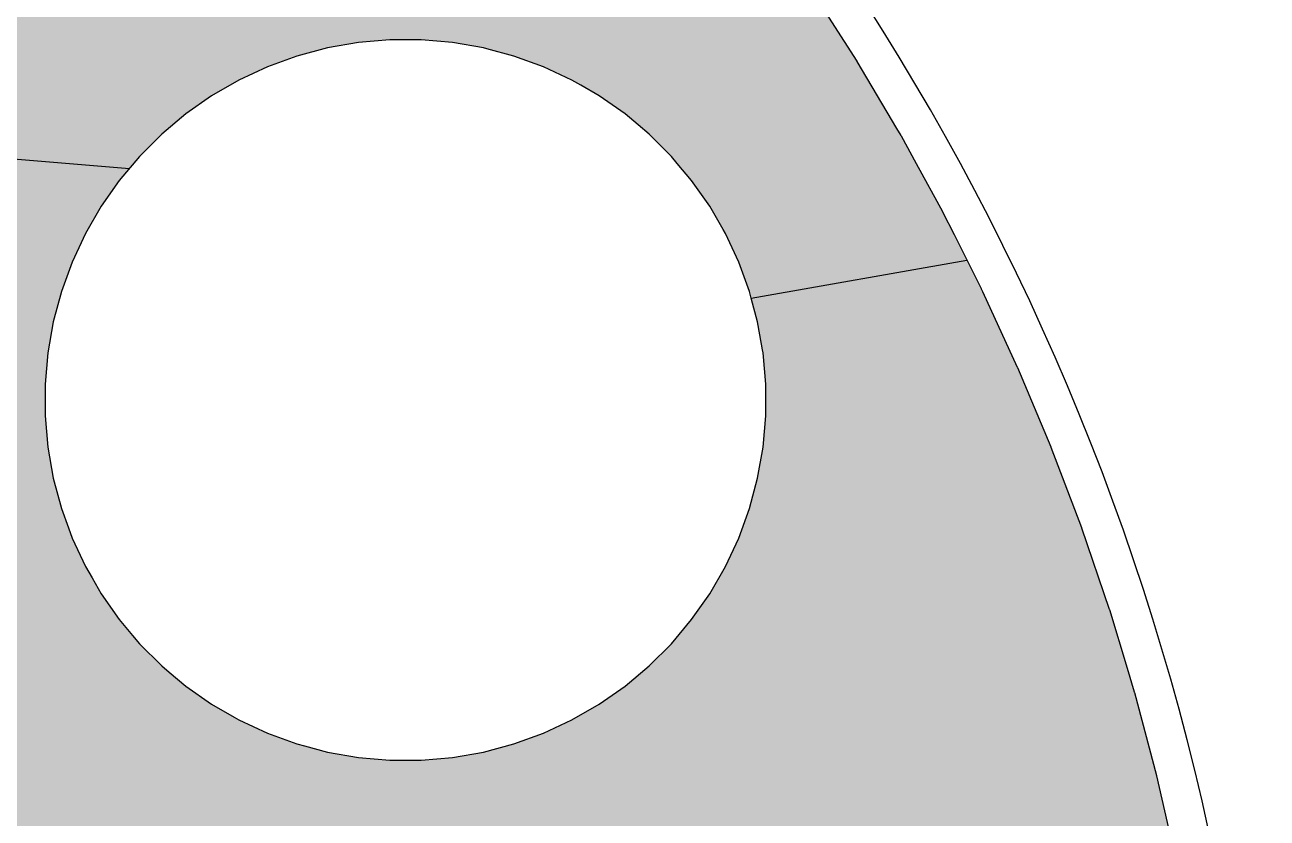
# Model space of a CAD drawing. Header units: millimetres. Extents: x -3894 to -3474, y -291 to 6.
# Drawn here: x -3532.94 to -3516.56, y -78.9 to -68.44 of the extents above; entities that cross this region are included whole.
import ezdxf

# ---------------------------------------------------------------- set-up
doc = ezdxf.new("R2010")
doc.units = ezdxf.units.MM
doc.layers.add('BLACK', color=7, linetype='Continuous')

msp = doc.modelspace()

# ---------------------------------------------------------------- hatches: boundary and pattern name
h = msp.add_hatch(color=256)
h.dxf.hatch_style = 1
h.paths.add_polyline_path([(-3526.129, -63.519), (-3526.132, -63.515), (-3526.638, -63.001), (-3526.928, -62.706), (-3526.931, -62.703), (-3527.754, -61.922), (-3527.757, -61.919), (-3528.606, -61.166), (-3528.609, -61.163), (-3529.484, -60.441), (-3529.488, -60.438), (-3530.387, -59.746), (-3530.391, -59.743), (-3531.313, -59.082), (-3531.317, -59.08), (-3532.262, -58.452), (-3532.265, -58.449), (-3532.731, -58.163), (-3533.232, -57.854), (-3533.235, -57.852), (-3534.221, -57.29), (-3534.225, -57.288), (-3534.728, -57.024), (-3540.033, -68.57), (-3539.955, -68.58), (-3539.955, -68.58), (-3539.809, -68.64), (-3539.683, -68.737), (-3539.587, -68.862), (-3539.526, -69.008), (-3539.506, -69.165), (-3539.526, -69.322), (-3539.587, -69.468), (-3539.635, -69.531), (-3538.067, -69.737), (-3538.036, -69.662), (-3537.94, -69.537), (-3537.814, -69.44), (-3537.668, -69.38), (-3537.668, -69.38), (-3537.511, -69.359), (-3537.355, -69.38), (-3537.355, -69.38), (-3537.271, -69.414), (-3537.209, -69.44), (-3537.083, -69.537), (-3536.987, -69.662), (-3536.926, -69.808), (-3536.916, -69.887), (-3531.558, -70.335), (-3531.425, -70.176), (-3531.132, -69.882), (-3530.814, -69.616), (-3530.474, -69.378), (-3530.115, -69.17), (-3529.739, -68.995), (-3529.349, -68.853), (-3528.948, -68.746), (-3528.54, -68.674), (-3528.54, -68.674), (-3528.127, -68.638), (-3528.127, -68.638), (-3527.712, -68.638), (-3527.712, -68.638), (-3527.299, -68.674), (-3526.89, -68.746), (-3526.89, -68.746), (-3526.89, -68.746), (-3526.848, -68.757), (-3526.489, -68.853), (-3526.1, -68.995), (-3525.724, -69.17), (-3525.609, -69.237), (-3525.364, -69.378), (-3525.025, -69.616), (-3524.85, -69.762), (-3524.707, -69.882), (-3524.413, -70.176), (-3524.336, -70.268), (-3524.147, -70.494), (-3523.909, -70.833), (-3523.731, -71.142), (-3523.701, -71.193), (-3523.526, -71.569), (-3523.384, -71.958), (-3523.361, -72.044), (-3520.518, -71.546), (-3520.688, -71.208), (-3520.84, -70.906), (-3520.842, -70.902), (-3521.189, -70.268), (-3521.387, -69.906), (-3521.389, -69.902), (-3521.445, -69.808), (-3521.968, -68.926), (-3521.97, -68.922), (-3522.582, -67.967), (-3522.585, -67.963), (-3523.229, -67.029), (-3523.232, -67.026), (-3523.908, -66.115), (-3523.911, -66.111), (-3524.619, -65.224), (-3524.621, -65.221), (-3525.359, -64.358), (-3525.362, -64.355)])
h = msp.add_hatch(color=256)
h.dxf.hatch_style = 1
h.paths.add_polyline_path([(-3532.137, -71.193), (-3531.93, -70.833), (-3531.692, -70.494), (-3531.558, -70.335), (-3534.245, -70.11), (-3534.245, -75.146), (-3532.335, -75.146), (-3532.361, -75.074), (-3532.454, -74.818), (-3532.561, -74.417), (-3532.634, -74.009), (-3532.634, -74.009), (-3532.67, -73.596), (-3532.67, -73.181), (-3532.634, -72.768), (-3532.634, -72.768), (-3532.561, -72.359), (-3532.454, -71.958), (-3532.312, -71.569)])
h.paths.add_polyline_path([(-3519.412, -74.009), (-3519.413, -74.005), (-3519.852, -72.958), (-3519.854, -72.954), (-3520.329, -71.923), (-3520.33, -71.919), (-3520.518, -71.546), (-3523.361, -72.044), (-3523.277, -72.359), (-3523.225, -72.651), (-3523.212, -72.726), (-3523.205, -72.768), (-3523.169, -73.181), (-3523.169, -73.596), (-3523.205, -74.009), (-3523.277, -74.417), (-3523.384, -74.818), (-3523.504, -75.146), (-3518.983, -75.146), (-3519.008, -75.074), (-3519.009, -75.07)])
h = msp.add_hatch(color=256)
h.dxf.hatch_style = 1
h.paths.add_polyline_path([(-3518.02, -78.344), (-3518.021, -78.34), (-3518.311, -77.243), (-3518.313, -77.239), (-3518.408, -76.922), (-3518.641, -76.152), (-3518.642, -76.148), (-3518.983, -75.146), (-3523.504, -75.146), (-3523.526, -75.208), (-3523.701, -75.584), (-3523.909, -75.943), (-3524.147, -76.283), (-3524.413, -76.601), (-3524.707, -76.894), (-3525.025, -77.161), (-3525.364, -77.399), (-3525.724, -77.606), (-3526.1, -77.781), (-3526.489, -77.923), (-3526.89, -78.031), (-3527.299, -78.103), (-3527.712, -78.139), (-3527.712, -78.139), (-3528.127, -78.139), (-3528.127, -78.139), (-3528.54, -78.103), (-3528.948, -78.031), (-3529.252, -77.949), (-3529.349, -77.923), (-3529.739, -77.781), (-3530.115, -77.606), (-3530.176, -77.571), (-3530.474, -77.399), (-3530.814, -77.161), (-3531.034, -76.976), (-3531.132, -76.894), (-3531.425, -76.601), (-3531.515, -76.494), (-3531.692, -76.283), (-3531.93, -75.943), (-3532.05, -75.734), (-3532.137, -75.584), (-3532.341, -75.146), (-3534.245, -75.146), (-3534.245, -81.577), (-3530.452, -81.577), (-3530.536, -81.468), (-3530.596, -81.322), (-3530.596, -81.322), (-3530.617, -81.165), (-3530.596, -81.008), (-3530.596, -81.008), (-3530.536, -80.862), (-3530.44, -80.737), (-3530.314, -80.64), (-3530.168, -80.58), (-3530.168, -80.58), (-3530.011, -80.559), (-3529.855, -80.58), (-3529.855, -80.58), (-3529.752, -80.622), (-3529.709, -80.64), (-3529.583, -80.737), (-3529.487, -80.862), (-3529.426, -81.008), (-3529.406, -81.165), (-3529.426, -81.322), (-3529.487, -81.468), (-3529.571, -81.577), (-3528.691, -81.577, -0.623398), (-3528.332, -81.577), (-3521.316, -81.577), (-3521.316, -81.025), (-3521.26, -80.941), (-3521.176, -80.885), (-3520.096, -80.885), (-3520.055, -80.885), (-3520.037, -80.897), (-3520.037, -80.897), (-3520.037, -80.897), (-3519.971, -80.941), (-3519.927, -81.008), (-3519.927, -81.008), (-3519.915, -81.066), (-3519.915, -81.066), (-3519.915, -81.577), (-3517.394, -81.577), (-3517.551, -80.573), (-3517.552, -80.569), (-3517.766, -79.455), (-3517.767, -79.45)])

# ---------------------------------------------------------------- linework, layer by layer
for p, q in [((-3536.916, -69.887), (-3531.558, -70.335)), ((-3523.361, -72.044), (-3520.518, -71.546))]:
    msp.add_line(p, q)
at = {"layer": 'BLACK', "linetype": 'Continuous'}
for p, q in [((-3522.582, -67.967), (-3521.97, -68.922)), ((-3528.948, -68.746), (-3529.349, -68.853)), ((-3528.54, -68.674), (-3528.948, -68.746)), ((-3528.948, -68.746), (-3528.948, -68.746)), ((-3528.127, -68.638), (-3528.54, -68.674)), ((-3528.54, -68.674), (-3528.54, -68.674)), ((-3527.712, -68.638), (-3528.127, -68.638)), ((-3528.127, -68.638), (-3528.127, -68.638)), ((-3527.299, -68.674), (-3527.712, -68.638)), ((-3527.712, -68.638), (-3527.712, -68.638)), ((-3526.89, -68.746), (-3527.299, -68.674)), ((-3526.848, -68.757), (-3526.89, -68.746)), ((-3526.89, -68.746), (-3526.89, -68.746)), ((-3526.89, -68.746), (-3526.89, -68.746)), ((-3526.489, -68.853), (-3526.848, -68.757)), ((-3529.349, -68.853), (-3529.739, -68.995)), ((-3526.1, -68.995), (-3526.489, -68.853)), ((-3526.489, -68.853), (-3526.489, -68.853)), ((-3526.489, -68.853), (-3526.489, -68.853)), ((-3521.97, -68.922), (-3521.968, -68.926)), ((-3521.968, -68.926), (-3521.445, -69.808)), ((-3529.739, -68.995), (-3530.115, -69.17)), ((-3526.1, -68.995), (-3526.1, -68.995)), ((-3526.1, -68.995), (-3526.1, -68.995)), ((-3525.724, -69.17), (-3526.1, -68.995)), ((-3530.115, -69.17), (-3530.474, -69.378)), ((-3530.115, -69.17), (-3530.115, -69.17)), ((-3525.609, -69.237), (-3525.724, -69.17)), ((-3525.724, -69.17), (-3525.724, -69.17)), ((-3525.364, -69.378), (-3525.609, -69.237)), ((-3530.474, -69.378), (-3530.814, -69.616)), ((-3530.474, -69.378), (-3530.474, -69.378)), ((-3525.025, -69.616), (-3525.364, -69.378)), ((-3525.364, -69.378), (-3525.364, -69.378)), ((-3525.364, -69.378), (-3525.364, -69.378)), ((-3530.814, -69.616), (-3531.132, -69.882)), ((-3524.85, -69.762), (-3525.025, -69.616)), ((-3531.132, -69.882), (-3531.425, -70.176)), ((-3524.707, -69.882), (-3524.85, -69.762)), ((-3524.413, -70.176), (-3524.707, -69.882)), ((-3521.445, -69.808), (-3521.389, -69.902)), ((-3521.389, -69.902), (-3521.387, -69.906)), ((-3521.387, -69.906), (-3521.189, -70.268)), ((-3531.425, -70.176), (-3531.692, -70.494)), ((-3524.336, -70.268), (-3524.413, -70.176)), ((-3524.147, -70.494), (-3524.336, -70.268)), ((-3521.189, -70.268), (-3520.842, -70.902)), ((-3531.692, -70.494), (-3531.93, -70.833)), ((-3523.909, -70.833), (-3524.147, -70.494)), ((-3531.93, -70.833), (-3532.137, -71.193)), ((-3531.93, -70.833), (-3531.93, -70.833)), ((-3523.731, -71.142), (-3523.909, -70.833)), ((-3523.909, -70.833), (-3523.909, -70.833)), ((-3523.909, -70.833), (-3523.909, -70.833)), ((-3520.842, -70.902), (-3520.84, -70.906)), ((-3520.84, -70.906), (-3520.688, -71.208)), ((-3532.137, -71.193), (-3532.312, -71.569)), ((-3532.137, -71.193), (-3532.137, -71.193)), ((-3523.701, -71.193), (-3523.731, -71.142)), ((-3523.526, -71.569), (-3523.701, -71.193)), ((-3523.701, -71.193), (-3523.701, -71.193)), ((-3520.688, -71.208), (-3520.348, -71.884)), ((-3532.312, -71.569), (-3532.454, -71.958)), ((-3523.384, -71.958), (-3523.526, -71.569)), ((-3523.526, -71.569), (-3523.526, -71.569)), ((-3523.526, -71.569), (-3523.526, -71.569)), ((-3520.348, -71.884), (-3520.33, -71.919)), ((-3532.454, -71.958), (-3532.561, -72.359)), ((-3523.361, -72.044), (-3523.384, -71.958)), ((-3523.384, -71.958), (-3523.384, -71.958)), ((-3523.384, -71.958), (-3523.384, -71.958)), ((-3523.277, -72.359), (-3523.361, -72.044)), ((-3520.33, -71.919), (-3520.329, -71.923)), ((-3520.329, -71.923), (-3520.312, -71.958)), ((-3520.312, -71.958), (-3519.854, -72.954)), ((-3532.561, -72.359), (-3532.634, -72.768)), ((-3532.561, -72.359), (-3532.561, -72.359)), ((-3523.225, -72.651), (-3523.277, -72.359)), ((-3523.212, -72.726), (-3523.225, -72.651)), ((-3532.634, -72.768), (-3532.67, -73.181)), ((-3532.634, -72.768), (-3532.634, -72.768)), ((-3523.205, -72.768), (-3523.212, -72.726)), ((-3523.169, -73.181), (-3523.205, -72.768)), ((-3519.854, -72.954), (-3519.852, -72.958)), ((-3519.852, -72.958), (-3519.413, -74.005)), ((-3532.67, -73.181), (-3532.67, -73.596)), ((-3523.169, -73.596), (-3523.169, -73.181)), ((-3532.67, -73.596), (-3532.634, -74.009)), ((-3523.205, -74.009), (-3523.169, -73.596)), ((-3532.634, -74.009), (-3532.634, -74.009)), ((-3532.634, -74.009), (-3532.561, -74.417)), ((-3523.277, -74.417), (-3523.205, -74.009)), ((-3519.413, -74.005), (-3519.412, -74.009)), ((-3519.412, -74.009), (-3519.009, -75.07)), ((-3532.561, -74.417), (-3532.561, -74.417)), ((-3532.561, -74.417), (-3532.454, -74.818)), ((-3523.384, -74.818), (-3523.277, -74.417)), ((-3532.454, -74.818), (-3532.454, -74.818)), ((-3532.454, -74.818), (-3532.454, -74.818)), ((-3532.454, -74.818), (-3532.361, -75.074)), ((-3523.526, -75.208), (-3523.384, -74.818)), ((-3532.361, -75.074), (-3532.312, -75.208)), ((-3519.009, -75.07), (-3519.008, -75.074)), ((-3519.008, -75.074), (-3518.642, -76.148)), ((-3532.312, -75.208), (-3532.137, -75.584)), ((-3523.701, -75.584), (-3523.526, -75.208)), ((-3523.526, -75.208), (-3523.526, -75.208)), ((-3523.526, -75.208), (-3523.526, -75.208)), ((-3532.137, -75.584), (-3532.137, -75.584)), ((-3532.137, -75.584), (-3532.05, -75.734)), ((-3523.909, -75.943), (-3523.701, -75.584)), ((-3523.701, -75.584), (-3523.701, -75.584)), ((-3523.701, -75.584), (-3523.701, -75.584)), ((-3532.05, -75.734), (-3531.93, -75.943)), ((-3531.93, -75.943), (-3531.93, -75.943)), ((-3531.93, -75.943), (-3531.93, -75.943)), ((-3531.93, -75.943), (-3531.692, -76.283)), ((-3524.147, -76.283), (-3523.909, -75.943)), ((-3531.692, -76.283), (-3531.515, -76.494)), ((-3524.413, -76.601), (-3524.147, -76.283)), ((-3518.642, -76.148), (-3518.641, -76.152)), ((-3518.641, -76.152), (-3518.408, -76.922)), ((-3531.515, -76.494), (-3531.425, -76.601)), ((-3531.425, -76.601), (-3531.132, -76.894)), ((-3524.707, -76.894), (-3524.413, -76.601)), ((-3531.132, -76.894), (-3531.034, -76.976)), ((-3525.025, -77.161), (-3524.707, -76.894)), ((-3518.408, -76.922), (-3518.313, -77.238)), ((-3531.034, -76.976), (-3530.814, -77.161)), ((-3530.814, -77.161), (-3530.474, -77.399)), ((-3525.364, -77.399), (-3525.025, -77.161)), ((-3518.313, -77.238), (-3518.313, -77.239)), ((-3518.313, -77.239), (-3518.311, -77.243)), ((-3518.311, -77.243), (-3518.021, -78.34)), ((-3530.474, -77.399), (-3530.474, -77.399)), ((-3530.474, -77.399), (-3530.474, -77.399)), ((-3530.474, -77.399), (-3530.176, -77.571)), ((-3525.724, -77.606), (-3525.364, -77.399)), ((-3530.176, -77.571), (-3530.115, -77.606)), ((-3530.115, -77.606), (-3530.115, -77.606)), ((-3530.115, -77.606), (-3529.739, -77.781)), ((-3526.1, -77.781), (-3525.724, -77.606)), ((-3525.724, -77.606), (-3525.724, -77.606)), ((-3525.724, -77.606), (-3525.724, -77.606)), ((-3529.739, -77.781), (-3529.739, -77.781)), ((-3529.739, -77.781), (-3529.739, -77.781)), ((-3529.739, -77.781), (-3529.349, -77.923)), ((-3526.489, -77.923), (-3526.1, -77.781)), ((-3526.1, -77.781), (-3526.1, -77.781)), ((-3529.349, -77.923), (-3529.349, -77.923)), ((-3529.349, -77.923), (-3529.349, -77.923)), ((-3529.349, -77.923), (-3529.252, -77.949)), ((-3526.89, -78.031), (-3526.489, -77.923)), ((-3529.252, -77.949), (-3528.948, -78.031)), ((-3528.948, -78.031), (-3528.54, -78.103)), ((-3528.54, -78.103), (-3528.127, -78.139)), ((-3527.712, -78.139), (-3527.299, -78.103)), ((-3527.299, -78.103), (-3526.89, -78.031)), ((-3528.127, -78.139), (-3528.127, -78.139)), ((-3528.127, -78.139), (-3528.127, -78.139)), ((-3528.127, -78.139), (-3527.712, -78.139)), ((-3527.712, -78.139), (-3527.712, -78.139)), ((-3518.021, -78.34), (-3518.02, -78.344)), ((-3518.02, -78.344), (-3517.767, -79.45))]:
    msp.add_line(p, q, dxfattribs=at)
at = {"layer": 'BLACK'}
msp.add_arc((-3550.061, -86.239), 33.5, 0, 180, dxfattribs=at)

doc.saveas('drawing.dxf')
